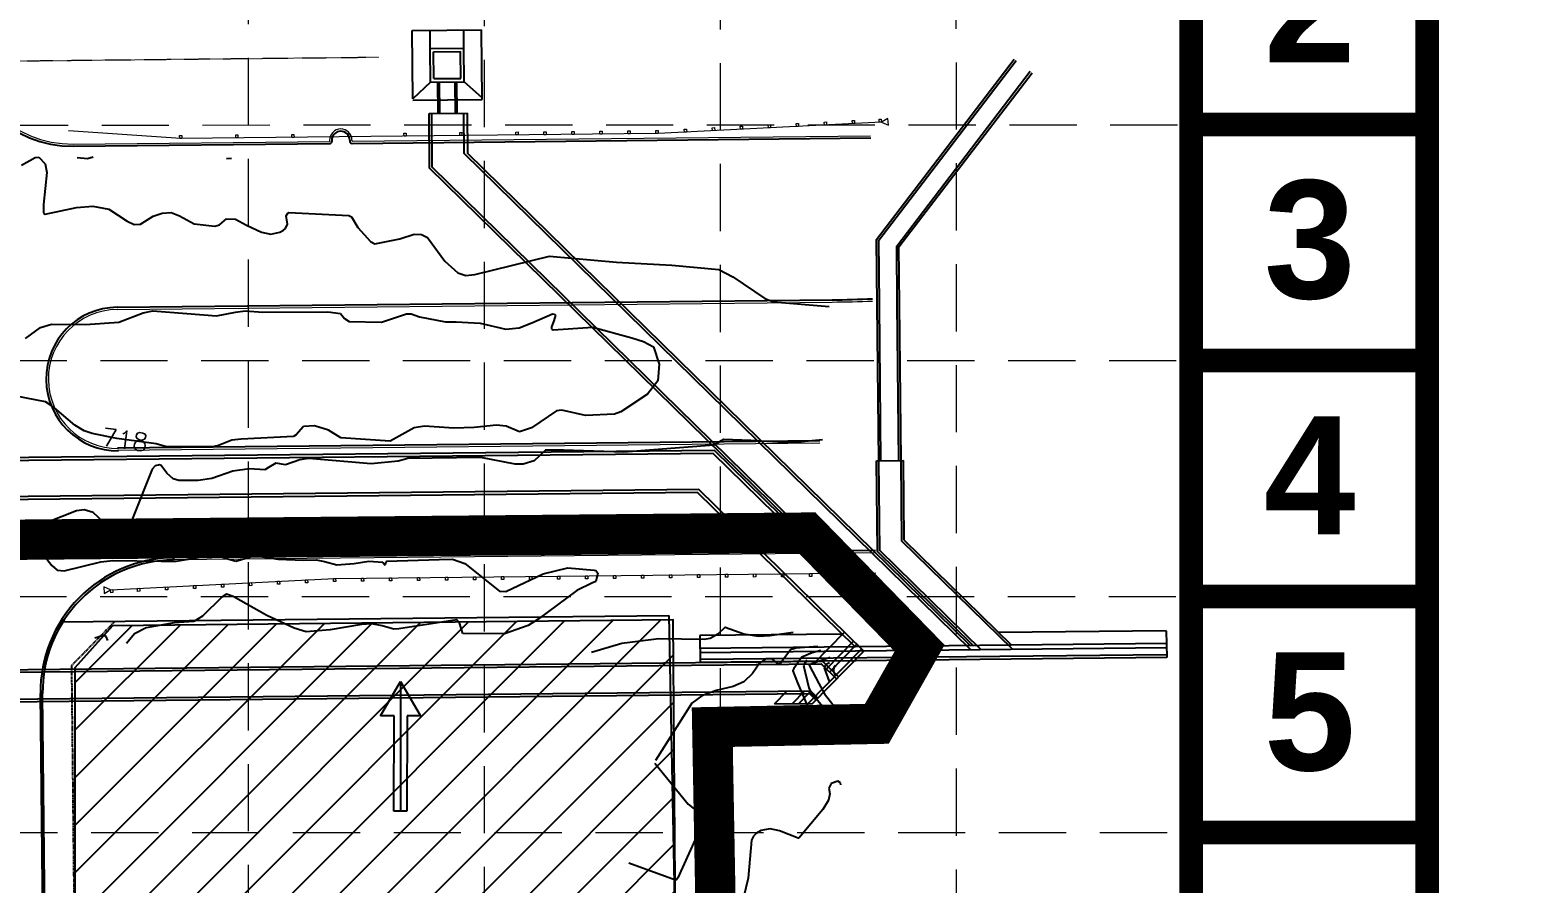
# Model space of a CAD drawing. Header units: inches. Extents: x 2520351 to 2523325, y 7106287 to 7111535.
# Drawn here: x 2522414.3 to 2522745.1, y 7109331.9 to 7109522.3 of the extents above; entities that cross this region are included whole.
import ezdxf
from ezdxf.enums import TextEntityAlignment as Align

# ---------------------------------------------------------------- set-up
doc = ezdxf.new("R2010")
doc.units = ezdxf.units.IN
doc.header["$MEASUREMENT"] = 0
for name, pattern in [('DASHED', [0.75, 0.5, -0.25]), ('HIDDEN', [0.375, 0.25, -0.125]), ('Xbndy-SC$0$HIDDEN2', [0.1875, 0.125, -0.0625]), ('XSITE-SC$0$PHANTOM2', [1.25, 0.625, -0.125, 0.125, -0.125, 0.125, -0.125])]:
    doc.linetypes.add(name, pattern=pattern)
for name, color, linetype in [('1 SODDED LOT', 2, 'Continuous'), ('BASE', 7, 'Continuous'), ('CONTOURS', 35, 'Continuous'), ('GRID', 254, 'DASHED'), ('LIMITS OF DISTURBANCE', 1, 'Continuous'), ('STORM', 5, 'Continuous'), ('XDAM-sc1$0$ARROWSHADE', 9, 'Continuous'), ('Xpav-ex-sc2$0$EX-FOC', 251, 'Continuous'), ('XPAV-sc1$0$p-boc', 11, 'Continuous'), ('XPAV-sc1$0$p-foc', 11, 'Continuous'), ('XSITE-SC$0$bdy-65acres', 1, 'Continuous'), ('XSITE-SC$0$P-ROW', 3, 'XSITE-SC$0$PHANTOM2'), ('xstm-SC1-ex$0$EX-HDWL', 14, 'Continuous'), ('xstm-SC1-ex$0$EX-STM-INLET', 14, 'Continuous'), ('xstm-SC1-ex$0$EX-STM-LINE', 14, 'Continuous')]:
    doc.layers.add(name, color=color, linetype=linetype)
for name, color, linetype, lineweight in [('Xbndy-SC$0$ESMT-EX1', 252, 'Xbndy-SC$0$HIDDEN2', 0), ('Xpav-ex-sc2$0$EX-BOC', 251, 'Continuous', 0), ('Xpav-ex-sc2$0$EX-RAIL', 251, 'Continuous', 0)]:
    doc.layers.add(name, color=color, linetype=linetype, lineweight=lineweight)
doc.styles.get("Standard").update_dxf_attribs({"font": 'ARIALBD.TTF'})
doc.styles.add('XTOPO-SC1-sec$0$L100_40', font='SIMPLEX.shx', dxfattribs={"height": 4})

msp = doc.modelspace()

# ---------------------------------------------------------------- hatches: boundary and pattern name
at = {"layer": '1 SODDED LOT'}
h = msp.add_hatch(dxfattribs=at)
h.set_pattern_fill('ANSI31', color=256, scale=60, style=0)
edge = h.paths.add_edge_path()
edge.add_line((2522424.57, 7109299.72), (2522558.54, 7109302.74))
edge.add_line((2522558.54, 7109302.74), (2522557.87, 7109390.66))
edge.add_line((2522557.87, 7109390.66), (2522432.79, 7109389.33))
edge.add_line((2522432.79, 7109389.33), (2522424.43, 7109379.97))
edge.add_line((2522424.43, 7109379.97), (2522424.43, 7109300.4))
edge.add_arc((2522424.98, 7109300.16), 0.598, 156.2102, 227.6395)
h.paths.add_polyline_path([(2522390.93, 7109213.42), (2522354.14, 7109313.05), (2522352.8, 7109379.91), (2522344.44, 7109389.27), (2522267.19, 7109388.27), (2522269.53, 7109212.75), (2522387.92, 7109215.09)])

# ---------------------------------------------------------------- linework, layer by layer
for p, q in [((2522492.62, 7109369.22), (2522497.09, 7109376.92)), ((2522497.09, 7109376.92), (2522501.53, 7109369.2)), ((2522495.63, 7109369.21), (2522492.62, 7109369.22)), ((2522495.6, 7109348), (2522495.63, 7109369.21)), ((2522498.52, 7109369.21), (2522498.49, 7109348)), ((2522501.53, 7109369.2), (2522498.52, 7109369.21)), ((2522498.49, 7109348), (2522495.6, 7109348))]:
    msp.add_line(p, q)
msp.add_lwpolyline([(2522424.57, 7109299.72), (2522558.54, 7109302.74), (2522557.87, 7109390.66), (2522432.79, 7109389.33), (2522424.43, 7109379.97), (2522424.43, 7109300.4, 0.322169)], format="xyb", close=True, dxfattribs=at)
at = {"layer": 'BASE', "const_width": 5.26}
for points in [[(2522726.09, 7106289.98), (2522726.09, 7109659.08), (2520620.41, 7109659.08), (2520620.41, 7106289.98)], [(2522673.45, 7106342.62), (2522673.45, 7109606.44), (2520673.05, 7109606.44), (2520673.05, 7106342.62)]]:
    msp.add_lwpolyline(points, close=True, dxfattribs=at)
for points in [[(2522726.09, 7109501.15), (2522673.45, 7109501.15)], [(2522726.09, 7109448.51), (2522673.45, 7109448.51)], [(2522726.09, 7109395.87), (2522673.45, 7109395.87)], [(2522726.09, 7109343.22), (2522673.45, 7109343.22)]]:
    msp.add_lwpolyline(points, dxfattribs=at)
at = {"layer": 'CONTOURS'}
for p, q in [((2522412.54, 7109492.04, 717), (2522415.57, 7109493.79, 717)), ((2522415.57, 7109493.79, 717), (2522416.36, 7109493.84, 717)), ((2522416.36, 7109493.84, 717), (2522417.76, 7109492.37, 717)), ((2522417.76, 7109492.37, 717), (2522418.18, 7109490.44, 717)), ((2522427.24, 7109493.47, 717), (2522424.96, 7109493.68, 717)), ((2522428.49, 7109493.84, 717), (2522427.24, 7109493.47, 717)), ((2522459.38, 7109493.55, 717), (2522458.21, 7109493.46, 717)), ((2522418.18, 7109490.44, 717), (2522417.43, 7109483.28, 717)), ((2522417.43, 7109483.28, 717), (2522417.39, 7109481.6, 717)), ((2522417.78, 7109481.1, 717), (2522424.79, 7109482.6, 717)), ((2522424.79, 7109482.6, 717), (2522428.42, 7109482.91, 717)), ((2522428.42, 7109482.91, 717), (2522432.01, 7109482.22, 717)), ((2522417.39, 7109481.6, 717), (2522417.49, 7109481.28, 717)), ((2522417.49, 7109481.28, 717), (2522417.78, 7109481.1, 717)), ((2522432.01, 7109482.22, 717), (2522436.11, 7109479.56, 717)), ((2522436.11, 7109479.56, 717), (2522437.61, 7109478.84, 717)), ((2522439.06, 7109478.88, 717), (2522441.87, 7109480.66, 717)), ((2522441.87, 7109480.66, 717), (2522443.89, 7109481.38, 717)), ((2522443.89, 7109481.38, 717), (2522445.91, 7109481.48, 717)), ((2522445.91, 7109481.48, 717), (2522447.78, 7109480.73, 717)), ((2522447.78, 7109480.73, 717), (2522451.03, 7109478.99, 717)), ((2522456.66, 7109478.78, 717), (2522458.22, 7109480.06, 717)), ((2522458.22, 7109480.06, 717), (2522460.26, 7109480.03, 717)), ((2522460.26, 7109480.03, 717), (2522462.71, 7109478.71, 717)), ((2522471.55, 7109480.77, 717), (2522471.94, 7109481.38, 717)), ((2522471.88, 7109478.91, 717), (2522471.55, 7109480.77, 717)), ((2522471.94, 7109481.38, 717), (2522472.12, 7109481.49, 717)), ((2522472.12, 7109481.49, 717), (2522485.56, 7109480.83, 717)), ((2522485.56, 7109480.83, 717), (2522486.16, 7109480.56, 717)), ((2522486.16, 7109480.56, 717), (2522487.55, 7109478.19, 717)), ((2522437.61, 7109478.84, 717), (2522439.06, 7109478.88, 717)), ((2522451.03, 7109478.99, 717), (2522455.64, 7109478.48, 717)), ((2522455.64, 7109478.48, 717), (2522456.66, 7109478.78, 717)), ((2522462.71, 7109478.71, 717), (2522466.04, 7109477.11, 717)), ((2522466.04, 7109477.11, 717), (2522468.11, 7109476.66, 717)), ((2522468.11, 7109476.66, 717), (2522470.16, 7109477.15, 717)), ((2522470.16, 7109477.15, 717), (2522470.95, 7109477.54, 717)), ((2522470.95, 7109477.54, 717), (2522471.43, 7109477.92, 717)), ((2522471.43, 7109477.92, 717), (2522471.88, 7109478.91, 717)), ((2522487.55, 7109478.19, 717), (2522490.36, 7109475.01, 717)), ((2522496.89, 7109475.61, 717), (2522500.14, 7109476.65, 717)), ((2522500.14, 7109476.65, 717), (2522501.72, 7109476.56, 717)), ((2522501.72, 7109476.56, 717), (2522503.11, 7109475.94, 717)), ((2522503.11, 7109475.94, 717), (2522506.96, 7109470.62, 717)), ((2522490.36, 7109475.01, 717), (2522491.31, 7109474.53, 717)), ((2522491.31, 7109474.53, 717), (2522496.89, 7109475.61, 717)), ((2522506.96, 7109470.62, 717), (2522509.83, 7109468.04, 717)), ((2522513.67, 7109467.69, 717), (2522530.31, 7109471.74, 717)), ((2522530.31, 7109471.74, 717), (2522545.27, 7109470.39, 717)), ((2522545.27, 7109470.39, 717), (2522557.58, 7109469.78, 717)), ((2522557.58, 7109469.78, 717), (2522568.05, 7109468.78, 717)), ((2522509.83, 7109468.04, 717), (2522511.66, 7109467.46, 717)), ((2522511.66, 7109467.46, 717), (2522513.67, 7109467.69, 717)), ((2522568.05, 7109468.78, 717), (2522571.2, 7109467.14, 717)), ((2522571.2, 7109467.14, 717), (2522578.36, 7109462.3, 717)), ((2522439.63, 7109459.12, 718), (2522441.82, 7109459.55, 718)), ((2522441.82, 7109459.55, 718), (2522456.02, 7109458.49, 718)), ((2522456.02, 7109458.49, 718), (2522460.25, 7109459.27, 718)), ((2522460.25, 7109459.27, 718), (2522462.41, 7109459.56, 718)), ((2522462.41, 7109459.56, 718), (2522466.34, 7109459.26, 718)), ((2522466.34, 7109459.26, 718), (2522480.83, 7109459.38, 718)), ((2522480.83, 7109459.38, 718), (2522483.68, 7109459, 718)), ((2522578.36, 7109462.3, 717), (2522580.27, 7109461.56, 717)), ((2522580.27, 7109461.56, 717), (2522592.68, 7109460.56, 717)), ((2522416.72, 7109455.82, 718), (2522419.24, 7109456.59, 718)), ((2522419.24, 7109456.59, 718), (2522426.77, 7109456.52, 718)), ((2522426.77, 7109456.52, 718), (2522434.19, 7109457.03, 718)), ((2522434.19, 7109457.03, 718), (2522439.63, 7109459.12, 718)), ((2522483.68, 7109459, 718), (2522484.55, 7109457.88, 718)), ((2522484.55, 7109457.88, 718), (2522485.61, 7109457.16, 718)), ((2522485.61, 7109457.16, 718), (2522492.84, 7109457.05, 718)), ((2522492.84, 7109457.05, 718), (2522498.39, 7109458.88, 718)), ((2522498.39, 7109458.88, 718), (2522499.41, 7109458.92, 718)), ((2522499.41, 7109458.92, 718), (2522501.27, 7109458.25, 718)), ((2522501.27, 7109458.25, 718), (2522507.08, 7109457.1, 718)), ((2522507.08, 7109457.1, 718), (2522509.47, 7109457.09, 718)), ((2522509.47, 7109457.09, 718), (2522514.8, 7109456.79, 718)), ((2522514.8, 7109456.79, 718), (2522520.52, 7109455.51, 718)), ((2522523.52, 7109455.74, 718), (2522526.39, 7109456.88, 718)), ((2522526.39, 7109456.88, 718), (2522530.94, 7109458.88, 718)), ((2522531.26, 7109457.33, 718), (2522530.75, 7109456, 718)), ((2522530.75, 7109456, 718), (2522530.76, 7109455.59, 718)), ((2522530.94, 7109458.88, 718), (2522531.43, 7109458.85, 718)), ((2522531.6, 7109458.62, 718), (2522531.26, 7109457.33, 718)), ((2522531.43, 7109458.85, 718), (2522531.6, 7109458.62, 718)), ((2522413.4, 7109453.37, 718), (2522416.72, 7109455.82, 718)), ((2522520.52, 7109455.51, 718), (2522523.52, 7109455.74, 718)), ((2522530.76, 7109455.59, 718), (2522530.9, 7109455.39, 718)), ((2522530.9, 7109455.39, 718), (2522531.14, 7109455.32, 718)), ((2522531.14, 7109455.32, 718), (2522539.94, 7109455.93, 718)), ((2522539.94, 7109455.93, 718), (2522548.69, 7109453.51, 718)), ((2522539.94, 7109455.93, 718), (2522539.94, 7109455.93, 718)), ((2522548.69, 7109453.51, 718), (2522551.28, 7109452.74, 718)), ((2522551.28, 7109452.74, 718), (2522553.47, 7109451.53, 718)), ((2522553.47, 7109451.53, 718), (2522554.74, 7109447.64, 718)), ((2522554.74, 7109447.64, 718), (2522554.44, 7109443.92, 718)), ((2522554.44, 7109443.92, 718), (2522552.12, 7109441, 718)), ((2522417.83, 7109439.28, 718), (2522411.33, 7109440.54, 718)), ((2522552.12, 7109441, 718), (2522546.23, 7109437.05, 718)), ((2522418.87, 7109438.61, 718), (2522417.83, 7109439.28, 718)), ((2522419.96, 7109437.86, 718), (2522418.87, 7109438.61, 718)), ((2522424.44, 7109434.09, 718), (2522419.96, 7109437.86, 718)), ((2522531.89, 7109437.3, 718), (2522526.26, 7109433.44, 718)), ((2522533.04, 7109437.44, 718), (2522531.89, 7109437.3, 718)), ((2522538.35, 7109436.21, 718), (2522533.04, 7109437.44, 718)), ((2522544.81, 7109436.54, 718), (2522538.35, 7109436.21, 718)), ((2522546.23, 7109437.05, 718), (2522544.81, 7109436.54, 718)), ((2522426.51, 7109432.77, 718), (2522424.44, 7109434.09, 718)), ((2522475.41, 7109433.8, 718), (2522473.81, 7109431.89, 718)), ((2522477.86, 7109433.89, 718), (2522475.41, 7109433.8, 718)), ((2522480.98, 7109432.96, 718), (2522477.86, 7109433.89, 718)), ((2522483.73, 7109431.21, 718), (2522480.98, 7109432.96, 718)), ((2522500.13, 7109433.46, 718), (2522494.75, 7109430.49, 718)), ((2522502.41, 7109433.86, 718), (2522500.13, 7109433.46, 718)), ((2522508.96, 7109433.37, 718), (2522502.41, 7109433.86, 718)), ((2522513.46, 7109433.53, 718), (2522508.96, 7109433.37, 718)), ((2522518.47, 7109434.1, 718), (2522513.46, 7109433.53, 718)), ((2522520.63, 7109433.83, 718), (2522518.47, 7109434.1, 718)), ((2522523.59, 7109432.55, 718), (2522520.63, 7109433.83, 718)), ((2522526.26, 7109433.44, 718), (2522523.59, 7109432.55, 718)), ((2522428.29, 7109432.18, 718), (2522426.51, 7109432.77, 718)), ((2522433.75, 7109431.07, 718), (2522428.29, 7109432.18, 718)), ((2522442.57, 7109429.91, 718), (2522433.75, 7109431.07, 718)), ((2522444.88, 7109429.27, 718), (2522442.57, 7109429.91, 718)), ((2522456.48, 7109429.56, 718), (2522455.1, 7109429.21, 718)), ((2522459.4, 7109430.74, 718), (2522456.48, 7109429.56, 718)), ((2522461.51, 7109430.97, 718), (2522459.4, 7109430.74, 718)), ((2522473.17, 7109431.53, 718), (2522461.51, 7109430.97, 718)), ((2522473.81, 7109431.89, 718), (2522473.17, 7109431.53, 718)), ((2522494.75, 7109430.49, 718), (2522483.73, 7109431.21, 718)), ((2522566.98, 7109429.62, 717), (2522546.87, 7109428.03, 717)), ((2522569.12, 7109430.84, 717), (2522566.98, 7109429.62, 717)), ((2522575.2, 7109430.68, 717), (2522569.12, 7109430.84, 717)), ((2522583.6, 7109430.11, 717), (2522575.2, 7109430.68, 717)), ((2522586.51, 7109430.37, 717), (2522583.6, 7109430.11, 717)), ((2522591.18, 7109430.82, 717), (2522586.51, 7109430.37, 717)), ((2522455.1, 7109429.21, 718), (2522444.88, 7109429.27, 718)), ((2522474.58, 7109426.35, 717), (2522471.4, 7109425.21, 717)), ((2522476.64, 7109426.65, 717), (2522474.58, 7109426.35, 717)), ((2522490.48, 7109425.42, 717), (2522476.64, 7109426.65, 717)), ((2522498.71, 7109426.61, 717), (2522496.52, 7109426.03, 717)), ((2522514.96, 7109426.87, 717), (2522498.71, 7109426.61, 717)), ((2522522.66, 7109425.34, 717), (2522514.96, 7109426.87, 717)), ((2522529.3, 7109428.45, 717), (2522526.88, 7109426.14, 717)), ((2522529.35, 7109428.48, 717), (2522529.3, 7109428.45, 717)), ((2522533.4, 7109428.5, 717), (2522529.35, 7109428.48, 717)), ((2522546.87, 7109428.03, 717), (2522533.4, 7109428.5, 717)), ((2522441.68, 7109424.29, 717), (2522437.1, 7109412.86, 717)), ((2522442.3, 7109424.98, 717), (2522441.68, 7109424.29, 717)), ((2522443.28, 7109425.22, 717), (2522442.3, 7109424.98, 717)), ((2522443.66, 7109425.07, 717), (2522443.28, 7109425.22, 717)), ((2522444.95, 7109423.39, 717), (2522443.66, 7109425.07, 717)), ((2522446.34, 7109422.12, 717), (2522444.95, 7109423.39, 717)), ((2522459.65, 7109423.83, 717), (2522454.94, 7109422.18, 717)), ((2522463.36, 7109424.35, 717), (2522459.65, 7109423.83, 717)), ((2522466.8, 7109424.12, 717), (2522463.36, 7109424.35, 717)), ((2522467.62, 7109424.61, 717), (2522466.8, 7109424.12, 717)), ((2522469.25, 7109425.62, 717), (2522467.62, 7109424.61, 717)), ((2522471.4, 7109425.21, 717), (2522469.25, 7109425.62, 717)), ((2522496.52, 7109426.03, 717), (2522490.48, 7109425.42, 717)), ((2522524.4, 7109425.36, 717), (2522522.66, 7109425.34, 717)), ((2522526.88, 7109426.14, 717), (2522524.4, 7109425.36, 717)), ((2522447.64, 7109421.75, 717), (2522446.34, 7109422.12, 717)), ((2522451.93, 7109421.71, 717), (2522447.64, 7109421.75, 717)), ((2522454.94, 7109422.18, 717), (2522451.93, 7109421.71, 717)), ((2522424.76, 7109414.94, 717), (2522418.37, 7109412.4, 717)), ((2522426.46, 7109415.2, 717), (2522424.76, 7109414.94, 717)), ((2522428.53, 7109414.6, 717), (2522426.46, 7109415.2, 717)), ((2522430.75, 7109412.48, 717), (2522428.53, 7109414.6, 717)), ((2522416.64, 7109411.19, 717), (2522415.26, 7109408.12, 717)), ((2522418.37, 7109412.4, 717), (2522416.64, 7109411.19, 717)), ((2522432.47, 7109411.25, 717), (2522430.75, 7109412.48, 717)), ((2522434.37, 7109410.56, 717), (2522432.47, 7109411.25, 717)), ((2522435.99, 7109411.32, 717), (2522434.37, 7109410.56, 717)), ((2522437.1, 7109412.86, 717), (2522435.99, 7109411.32, 717)), ((2522415.26, 7109408.12, 717), (2522415.39, 7109406.8, 717)), ((2522415.39, 7109406.8, 717), (2522416.88, 7109405.32, 717)), ((2522416.88, 7109405.32, 717), (2522417.74, 7109404.79, 717)), ((2522417.74, 7109404.79, 717), (2522419.31, 7109402.73, 717)), ((2522422.02, 7109401.58, 717), (2522430.22, 7109403.62, 717)), ((2522430.22, 7109403.62, 717), (2522432.85, 7109403.86, 717)), ((2522432.85, 7109403.86, 717), (2522443.69, 7109403.76, 717)), ((2522443.69, 7109403.76, 717), (2522446.98, 7109403.73, 717)), ((2522446.98, 7109403.73, 717), (2522451.54, 7109404.45, 717)), ((2522451.54, 7109404.45, 717), (2522454.73, 7109404.91, 717)), ((2522454.73, 7109404.91, 717), (2522457.22, 7109404.68, 717)), ((2522457.22, 7109404.68, 717), (2522458.01, 7109404.38, 717)), ((2522458.01, 7109404.38, 717), (2522460.31, 7109403.71, 717)), ((2522460.31, 7109403.71, 717), (2522463.63, 7109404.7, 717)), ((2522463.63, 7109404.7, 717), (2522465.29, 7109404.88, 717)), ((2522465.29, 7109404.88, 717), (2522469.73, 7109404.2, 717)), ((2522469.73, 7109404.2, 717), (2522475.42, 7109403.92, 717)), ((2522475.42, 7109403.92, 717), (2522478.27, 7109404.05, 717)), ((2522478.27, 7109404.05, 717), (2522480.11, 7109403.64, 717)), ((2522480.11, 7109403.64, 717), (2522482.88, 7109402.89, 717)), ((2522482.88, 7109402.89, 717), (2522486.7, 7109403.24, 717)), ((2522486.7, 7109403.24, 717), (2522489.96, 7109403.76, 717)), ((2522489.96, 7109403.76, 717), (2522493.1, 7109403.49, 717)), ((2522493.1, 7109403.49, 717), (2522493.51, 7109402.96, 717)), ((2522493.73, 7109402.99, 717), (2522493.85, 7109403.63, 717)), ((2522493.85, 7109403.63, 717), (2522494.01, 7109403.77, 717)), ((2522494.01, 7109403.77, 717), (2522505.71, 7109404.13, 717)), ((2522505.71, 7109404.13, 717), (2522508.65, 7109404.15, 717)), ((2522508.65, 7109404.15, 717), (2522511.4, 7109403.22, 717)), ((2522511.4, 7109403.22, 717), (2522519.14, 7109397.04, 717)), ((2522419.31, 7109402.73, 717), (2522420.47, 7109401.69, 717)), ((2522420.47, 7109401.69, 717), (2522422.02, 7109401.58, 717)), ((2522493.51, 7109402.96, 717), (2522493.63, 7109402.89, 717)), ((2522493.63, 7109402.89, 717), (2522493.73, 7109402.99, 717)), ((2522520.59, 7109396.96, 717), (2522528.85, 7109400.91, 717)), ((2522528.85, 7109400.91, 717), (2522534.38, 7109402.26, 717)), ((2522534.38, 7109402.26, 717), (2522540.25, 7109401.76, 717)), ((2522540.25, 7109401.76, 717), (2522540.65, 7109401.63, 717)), ((2522541.06, 7109401.09, 717), (2522540.61, 7109399.18, 717)), ((2522540.65, 7109401.63, 717), (2522541.06, 7109401.09, 717)), ((2522519.14, 7109397.04, 717), (2522520.59, 7109396.96, 717)), ((2522536.4, 7109397.16, 717), (2522527.74, 7109390.79, 717)), ((2522539.74, 7109398.81, 717), (2522536.4, 7109397.16, 717)), ((2522540.61, 7109399.18, 717), (2522539.74, 7109398.81, 717)), ((2522457.17, 7109395.74, 717), (2522452.89, 7109391.43, 717)), ((2522458.22, 7109396.36, 717), (2522457.17, 7109395.74, 717)), ((2522459.74, 7109395.83, 717), (2522458.22, 7109396.36, 717)), ((2522467.27, 7109391.62, 717), (2522459.74, 7109395.83, 717)), ((2522446.6, 7109389.95, 717), (2522440.32, 7109388.85, 717)), ((2522450.95, 7109390.25, 717), (2522446.6, 7109389.95, 717)), ((2522452.89, 7109391.43, 717), (2522450.95, 7109390.25, 717)), ((2522473.31, 7109388.82, 717), (2522467.27, 7109391.62, 717)), ((2522509.6, 7109390.64, 717), (2522496.71, 7109388.65, 717)), ((2522510.21, 7109390, 717), (2522509.6, 7109390.64, 717)), ((2522510.95, 7109387.6, 717), (2522510.21, 7109390, 717)), ((2522527.74, 7109390.79, 717), (2522525.54, 7109389.42, 717)), ((2522430.78, 7109387.13, 717), (2522428.85, 7109386.53, 717)), ((2522431.4, 7109386.92, 717), (2522430.78, 7109387.13, 717)), ((2522431.76, 7109386.02, 717), (2522431.4, 7109386.92, 717)), ((2522437.73, 7109387.55, 717), (2522435.92, 7109385.37, 717)), ((2522440.32, 7109388.85, 717), (2522437.73, 7109387.55, 717)), ((2522476.01, 7109387.97, 717), (2522473.31, 7109388.82, 717)), ((2522481.36, 7109388.43, 717), (2522476.01, 7109387.97, 717)), ((2522488.36, 7109389.63, 717), (2522481.36, 7109388.43, 717)), ((2522490.68, 7109389.74, 717), (2522488.36, 7109389.63, 717)), ((2522492.96, 7109389.31, 717), (2522490.68, 7109389.74, 717)), ((2522495.57, 7109388.57, 717), (2522492.96, 7109389.31, 717)), ((2522496.71, 7109388.65, 717), (2522495.57, 7109388.57, 717)), ((2522520.25, 7109387.5, 717), (2522510.95, 7109387.6, 717)), ((2522525.54, 7109389.42, 717), (2522520.25, 7109387.5, 717)), ((2522566.1, 7109386.51, 716), (2522564.79, 7109386.24, 716)), ((2522567.84, 7109387.44, 716), (2522566.1, 7109386.51, 716)), ((2522569.39, 7109388.94, 716), (2522567.84, 7109387.44, 716)), ((2522569.49, 7109388.91, 716), (2522569.39, 7109388.94, 716)), ((2522573.62, 7109387.43, 716), (2522569.49, 7109388.91, 716)), ((2522576.9, 7109386.91, 716), (2522573.62, 7109387.43, 716)), ((2522579.42, 7109387.07, 716), (2522576.9, 7109386.91, 716)), ((2522584.67, 7109387.8, 716), (2522579.42, 7109387.07, 716)), ((2522546.44, 7109385.34, 716), (2522539.64, 7109383.37, 716)), ((2522554.7, 7109386.38, 716), (2522546.44, 7109385.34, 716)), ((2522564.79, 7109386.24, 716), (2522554.7, 7109386.38, 716)), ((2522584.06, 7109383.94, 715), (2522581.92, 7109381.06, 715)), ((2522585.21, 7109384.33, 715), (2522584.06, 7109383.94, 715)), ((2522590.14, 7109384.69, 715), (2522585.21, 7109384.33, 715)), ((2522588.87, 7109383.31, 714), (2522586.56, 7109382.34, 714)), ((2522590.84, 7109383.81, 714), (2522588.87, 7109383.31, 714)), ((2522577.18, 7109381.05, 715), (2522575.55, 7109378.65, 715)), ((2522578.57, 7109381.94, 715), (2522577.18, 7109381.05, 715)), ((2522579.95, 7109381.93, 715), (2522578.57, 7109381.94, 715)), ((2522580.95, 7109381.13, 715), (2522579.95, 7109381.93, 715)), ((2522581.48, 7109380.77, 715), (2522580.95, 7109381.13, 715)), ((2522581.92, 7109381.06, 715), (2522581.48, 7109380.77, 715)), ((2522586.56, 7109382.34, 714), (2522584.77, 7109379.79, 714)), ((2522587.72, 7109381.68, 713), (2522586.99, 7109380.47, 713)), ((2522586.99, 7109380.47, 713), (2522588.12, 7109375.46, 713)), ((2522591.09, 7109381.63, 712), (2522588.23, 7109380.63, 712)), ((2522588.23, 7109380.63, 712), (2522588.25, 7109380.5, 712)), ((2522588.25, 7109380.5, 712), (2522590.34, 7109376.42, 712)), ((2522592.89, 7109382.27, 712), (2522591.09, 7109381.63, 712)), ((2522591.83, 7109380.58, 711), (2522591.56, 7109379.97, 711)), ((2522591.56, 7109379.97, 711), (2522592.68, 7109376.88, 711)), ((2522592.75, 7109381.09, 711), (2522591.83, 7109380.58, 711)), ((2522593.72, 7109380.15, 710), (2522593.66, 7109379.12, 710)), ((2522593.99, 7109380.47, 710), (2522593.72, 7109380.15, 710)), ((2522573.68, 7109376.85, 715), (2522571.25, 7109375.79, 715)), ((2522575.55, 7109378.65, 715), (2522573.68, 7109376.85, 715)), ((2522584.59, 7109379.37, 714), (2522584.57, 7109379.3, 714)), ((2522584.57, 7109379.3, 714), (2522585.6, 7109376.63, 714)), ((2522584.77, 7109379.79, 714), (2522584.59, 7109379.37, 714)), ((2522585.6, 7109376.63, 714), (2522588.5, 7109369.81, 714)), ((2522593.66, 7109379.12, 710), (2522594.01, 7109378.27, 710)), ((2522564.3, 7109373.67, 715), (2522562.01, 7109372.04, 715)), ((2522567.47, 7109374.89, 715), (2522564.3, 7109373.67, 715)), ((2522571.25, 7109375.79, 715), (2522567.47, 7109374.89, 715)), ((2522588.12, 7109375.46, 713), (2522588.53, 7109374.64, 713)), ((2522588.53, 7109374.64, 713), (2522592.48, 7109369.84, 713)), ((2522590.34, 7109376.42, 712), (2522591.63, 7109374.17, 712)), ((2522591.63, 7109374.17, 712), (2522595.16, 7109369.66, 712)), ((2522562.01, 7109372.04, 715), (2522553.94, 7109359.31, 715)), ((2522588.5, 7109369.81, 714), (2522591.3, 7109367.29, 714)), ((2522591.3, 7109367.29, 714), (2522592.58, 7109365.62, 714)), ((2522592.48, 7109369.84, 713), (2522595.42, 7109365.09, 713)), ((2522553.77, 7109358.71, 715), (2522561.2, 7109349.57, 715)), ((2522593.16, 7109354.17, 714), (2522592.58, 7109353.1, 714)), ((2522594.6, 7109354.68, 714), (2522593.16, 7109354.17, 714)), ((2522595.19, 7109354.26, 714), (2522594.6, 7109354.68, 714)), ((2522595.32, 7109353.86, 714), (2522595.19, 7109354.26, 714)), ((2522592.5, 7109350.41, 714), (2522591.26, 7109348.36, 714)), ((2522592.81, 7109351.82, 714), (2522592.5, 7109350.41, 714)), ((2522592.58, 7109353.1, 714), (2522592.81, 7109351.82, 714)), ((2522561.2, 7109349.57, 715), (2522562.3, 7109348.75, 715)), ((2522562.3, 7109348.75, 715), (2522564.01, 7109348.1, 715)), ((2522564.01, 7109348.1, 715), (2522564.95, 7109346.49, 715)), ((2522591.26, 7109348.36, 714), (2522585.95, 7109341.98, 714)), ((2522564.92, 7109345.22, 715), (2522562.78, 7109341.64, 715)), ((2522564.95, 7109346.49, 715), (2522564.92, 7109345.22, 715)), ((2522577.38, 7109343.62, 714), (2522576.48, 7109343.07, 714)), ((2522577.44, 7109343.64, 714), (2522577.38, 7109343.62, 714)), ((2522579.54, 7109344.02, 714), (2522577.44, 7109343.64, 714)), ((2522581.62, 7109343.61, 714), (2522579.54, 7109344.02, 714)), ((2522583.7, 7109342.76, 714), (2522581.62, 7109343.61, 714)), ((2522562.78, 7109341.64, 715), (2522558.94, 7109333.11, 715)), ((2522575.33, 7109341.51, 714), (2522574.6, 7109333.01, 714)), ((2522575.77, 7109342.39, 714), (2522575.33, 7109341.51, 714)), ((2522576.48, 7109343.07, 714), (2522575.77, 7109342.39, 714)), ((2522585.79, 7109341.94, 714), (2522583.7, 7109342.76, 714)), ((2522585.95, 7109341.98, 714), (2522585.79, 7109341.94, 714)), ((2522558.38, 7109332.6, 715), (2522547.96, 7109336.36, 715)), ((2522558.61, 7109332.66, 715), (2522558.38, 7109332.6, 715)), ((2522558.94, 7109333.11, 715), (2522558.61, 7109332.66, 715)), ((2522574.6, 7109333.01, 714), (2522573.58, 7109328.7, 714))]:
    msp.add_line(p, q, dxfattribs=at)
at = {"layer": 'GRID', "color": 252, "linetype": 'HIDDEN', "lineweight": 0, "ltscale": 60}
for p, q in [((2522463.38, 7106553.49), (2522463.12, 7109607.62)), ((2522515.92, 7106553.03), (2522515.76, 7109607.62)), ((2522568.67, 7106552.34), (2522568.4, 7109607.62)), ((2522621.35, 7106552.48), (2522621.04, 7109607.62)), ((2520675.4, 7109500.65), (2522672.59, 7109501.06)), ((2520675.11, 7109448.17), (2522673.45, 7109448.51)), ((2520675.04, 7109395.57), (2522673.45, 7109395.87)), ((2520673.05, 7109343.22), (2522673.45, 7109343.22))]:
    msp.add_line(p, q, dxfattribs=at)
at = {"layer": 'LIMITS OF DISTURBANCE', "linetype": 'DASHED', "ltscale": 100, "const_width": 9}
msp.add_lwpolyline([(2522594.78, 7107814.19), (2522566.61, 7109366.72), (2522603.32, 7109367.46), (2522612.86, 7109384.34), (2522587.73, 7109410.1), (2522256.25, 7109407.11), (2522260.16, 7109385.84), (2522245.55, 7109386.09), (2522245.75, 7109362.12), (2522262.04, 7109361.9), (2522264.7, 7109206.56), (2522283.45, 7109206.86), (2522286.72, 7108967.57), (2521847.02, 7108959.32), (2521849.65, 7108852.07), (2521843.43, 7108849.81), (2521833.26, 7108854.36, 0.573431), (2521757.97, 7108795.48), (2521748.82, 7108794.61), (2521664.8, 7108796.22), (2521667.84, 7108698.81), (2521084.95, 7108691.48), (2521082.65, 7108652.3, -0.074702), (2520903.73, 7107804.13)], format="xyb", dxfattribs=at)
at = {"layer": 'STORM', "color": 5}
for points in [[(2522589.2, 7109380.81), (2522596.11, 7109387.87)], [(2522588, 7109371.97), (2522599.92, 7109384.14)], [(2522588.95, 7109371.98), (2522600.4, 7109383.67)], [(2522592.07, 7109379.7), (2522598.14, 7109385.89)], [(2522592.79, 7109379), (2522598.85, 7109385.19)], [(2522257.93, 7109377.96), (2522591.16, 7109381.41), (2522594.74, 7109377.9)], [(2522257.94, 7109377.38), (2522590.93, 7109380.83), (2522594.34, 7109377.48)], [(2522258, 7109371.38), (2522588.5, 7109374.8)], [(2522258.01, 7109370.8), (2522588.27, 7109374.22)], [(2522580.46, 7109371.89), (2522583.26, 7109374.75)], [(2522584.46, 7109371.93), (2522587.26, 7109374.79)], [(2522585.88, 7109371.95), (2522588.59, 7109374.72)], [(2522588.27, 7109374.22), (2522589.73, 7109372.78)], [(2522588.5, 7109374.8), (2522590.14, 7109373.2)], [(2522580.46, 7109371.89), (2522588.95, 7109371.98)]]:
    msp.add_lwpolyline(points, dxfattribs=at)
at = {"layer": 'Xbndy-SC$0$ESMT-EX1', "color": 0}
msp.add_line((2521741.95, 7109508.31), (2522492.27, 7109516.16), dxfattribs=at)
at = {"layer": 'XDAM-sc1$0$ARROWSHADE'}
for p, q in [((2522497.09, 7109376.92), (2522497.07, 7109369.21)), ((2522497.07, 7109369.21), (2522497.04, 7109348))]:
    msp.add_line(p, q, dxfattribs=at)
at = {"layer": 'Xpav-ex-sc2$0$EX-BOC'}
for p, q in [((2522424.05, 7109496.78), (2522481.24, 7109497.37)), ((2522481.23, 7109497.61), (2522481.24, 7109497.37)), ((2522486.23, 7109497.66), (2522486.24, 7109497.42)), ((2522486.24, 7109497.42), (2522601.93, 7109498.62)), ((2522433.84, 7109459.87), (2522593.33, 7109461.53)), ((2522590.57, 7109430.07), (2522433.95, 7109428.45)), ((2522603.04, 7109405.62), (2522446.42, 7109404)), ((2522421.28, 7109390.24), (2522428.46, 7109390.31))]:
    msp.add_line(p, q, dxfattribs=at)
for centre, radius, start, end in [((2522423.8, 7109521.27), 24.5, 180.5933, 270.5933), ((2522483.73, 7109497.63), 2.5, 0.5933, 180.5933), ((2522434, 7109444.37), 15.5, 90.5933, 270.5933), ((2522590.22, 7109762.01), 300.5, 270.5933, 272.3176)]:
    msp.add_arc(centre, radius, start, end, dxfattribs=at)
at = {"layer": 'Xpav-ex-sc2$0$EX-FOC'}
for p, q in [((2522424.06, 7109496.28), (2522481.24, 7109496.87)), ((2522481.73, 7109497.61), (2522481.74, 7109497.37)), ((2522485.73, 7109497.65), (2522485.74, 7109497.41)), ((2522486.24, 7109496.92), (2522601.94, 7109498.12)), ((2522433.84, 7109460.37), (2522593.33, 7109462.03)), ((2522590.57, 7109430.57), (2522433.95, 7109428.95)), ((2522603.04, 7109406.12), (2522446.42, 7109404.5))]:
    msp.add_line(p, q, dxfattribs=at)
for centre, radius, start, end in [((2522423.8, 7109521.27), 25, 180.5933, 270.5933), ((2522483.73, 7109497.63), 2, 0.5933, 180.5933), ((2522481.24, 7109497.37), 0.5, 270.5933, 0.5933), ((2522486.24, 7109497.42), 0.5, 180.5933, 270.5933), ((2522434, 7109444.37), 16, 90.5933, 270.5933), ((2522590.22, 7109762.01), 300, 270.5933, 272.3203)]:
    msp.add_arc(centre, radius, start, end, dxfattribs=at)
at = {"layer": 'Xpav-ex-sc2$0$EX-RAIL'}
for p, q in [((2522448.05, 7109498), (2522423.03, 7109499.73)), ((2522554.05, 7109499.12), (2522448.05, 7109498)), ((2522604.34, 7109501.65), (2522554.55, 7109499.13)), ((2522432.39, 7109397.36), (2522482.33, 7109399.88)), ((2522482.33, 7109399.88), (2522603.09, 7109401.16))]:
    msp.add_line(p, q, dxfattribs=at)
for points in [[(2522604.34, 7109501.65), (2522603.84, 7109501.63), (2522603.81, 7109502.29), (2522604.31, 7109502.32)], [(2522604.34, 7109501.65), (2522605.88, 7109500.98), (2522605.8, 7109502.48)], [(2522485.84, 7109498.4), (2522485.34, 7109498.4), (2522485.33, 7109499.07), (2522485.83, 7109499.07)], [(2522498.34, 7109498.55), (2522497.84, 7109498.55), (2522497.83, 7109499.22), (2522498.33, 7109499.22)], [(2522510.77, 7109498.67), (2522510.27, 7109498.67), (2522510.26, 7109499.33), (2522510.76, 7109499.34)], [(2522523.3, 7109498.79), (2522522.8, 7109498.79), (2522522.79, 7109499.45), (2522523.29, 7109499.46)], [(2522529.55, 7109498.86), (2522529.05, 7109498.85), (2522529.04, 7109499.52), (2522529.54, 7109499.53)], [(2522535.8, 7109498.92), (2522535.3, 7109498.92), (2522535.29, 7109499.59), (2522535.79, 7109499.59)], [(2522542.05, 7109498.99), (2522541.55, 7109498.99), (2522541.54, 7109499.65), (2522542.04, 7109499.66)], [(2522548.3, 7109499.06), (2522547.8, 7109499.05), (2522547.79, 7109499.72), (2522548.29, 7109499.72)], [(2522554.55, 7109499.12), (2522554.05, 7109499.12), (2522554.04, 7109499.78), (2522554.54, 7109499.79)], [(2522554.55, 7109499.12), (2522554.05, 7109499.12), (2522554.04, 7109499.78), (2522554.54, 7109499.79)], [(2522560.9, 7109499.45), (2522560.4, 7109499.43), (2522560.36, 7109500.09), (2522560.86, 7109500.12)], [(2522567.14, 7109499.77), (2522566.64, 7109499.74), (2522566.6, 7109500.41), (2522567.1, 7109500.44)], [(2522573.38, 7109500.09), (2522572.88, 7109500.06), (2522572.85, 7109500.73), (2522573.35, 7109500.75)], [(2522579.62, 7109500.4), (2522579.12, 7109500.38), (2522579.09, 7109501.04), (2522579.59, 7109501.07)], [(2522585.86, 7109500.72), (2522585.36, 7109500.69), (2522585.33, 7109501.36), (2522585.83, 7109501.38)], [(2522592.11, 7109501.03), (2522591.61, 7109501.01), (2522591.57, 7109501.67), (2522592.07, 7109501.7)], [(2522598.35, 7109501.35), (2522597.85, 7109501.32), (2522597.81, 7109501.99), (2522598.31, 7109502.02)], [(2522448.3, 7109498.02), (2522447.8, 7109498.01), (2522447.79, 7109498.68), (2522448.29, 7109498.68)], [(2522460.8, 7109498.14), (2522460.3, 7109498.13), (2522460.29, 7109498.8), (2522460.79, 7109498.8)], [(2522473.3, 7109498.26), (2522472.8, 7109498.25), (2522472.79, 7109498.92), (2522473.29, 7109498.92)], [(2522482.08, 7109399.87), (2522482.58, 7109399.9), (2522482.61, 7109399.23), (2522482.11, 7109399.2)], [(2522488.33, 7109399.95), (2522488.83, 7109399.95), (2522488.84, 7109399.28), (2522488.34, 7109399.28)], [(2522494.58, 7109400.01), (2522495.08, 7109400.02), (2522495.09, 7109399.35), (2522494.59, 7109399.35)], [(2522500.83, 7109400.08), (2522501.33, 7109400.08), (2522501.34, 7109399.42), (2522500.84, 7109399.41)], [(2522507.08, 7109400.14), (2522507.58, 7109400.15), (2522507.59, 7109399.48), (2522507.09, 7109399.48)], [(2522513.33, 7109400.21), (2522513.83, 7109400.22), (2522513.84, 7109399.55), (2522513.34, 7109399.54)], [(2522519.58, 7109400.28), (2522520.08, 7109400.28), (2522520.09, 7109399.61), (2522519.59, 7109399.61)], [(2522525.83, 7109400.34), (2522526.33, 7109400.35), (2522526.34, 7109399.68), (2522525.84, 7109399.68)], [(2522532.08, 7109400.41), (2522532.58, 7109400.41), (2522532.59, 7109399.75), (2522532.09, 7109399.74)], [(2522538.33, 7109400.47), (2522538.83, 7109400.48), (2522538.84, 7109399.81), (2522538.34, 7109399.81)], [(2522544.58, 7109400.54), (2522545.08, 7109400.55), (2522545.09, 7109399.88), (2522544.59, 7109399.87)], [(2522550.83, 7109400.61), (2522551.33, 7109400.61), (2522551.34, 7109399.94), (2522550.84, 7109399.94)], [(2522557.08, 7109400.67), (2522557.58, 7109400.68), (2522557.58, 7109400.01), (2522557.08, 7109400.01)], [(2522563.33, 7109400.74), (2522563.83, 7109400.74), (2522563.83, 7109400.08), (2522563.33, 7109400.07)], [(2522569.58, 7109400.8), (2522570.08, 7109400.81), (2522570.08, 7109400.14), (2522569.58, 7109400.14)], [(2522575.83, 7109400.87), (2522576.33, 7109400.88), (2522576.33, 7109400.21), (2522575.83, 7109400.2)], [(2522582.08, 7109400.94), (2522582.58, 7109400.94), (2522582.58, 7109400.27), (2522582.08, 7109400.27)], [(2522588.33, 7109401), (2522588.83, 7109401.01), (2522588.83, 7109400.34), (2522588.33, 7109400.34)], [(2522594.58, 7109401.07), (2522595.08, 7109401.07), (2522595.08, 7109400.41), (2522594.58, 7109400.4)], [(2522600.83, 7109401.13), (2522601.33, 7109401.14), (2522601.33, 7109400.47), (2522600.83, 7109400.47)], [(2522432.39, 7109397.36), (2522430.85, 7109398.03), (2522430.93, 7109396.53)], [(2522432.39, 7109397.36), (2522432.89, 7109397.38), (2522432.92, 7109396.71), (2522432.42, 7109396.69)], [(2522438.38, 7109397.66), (2522438.88, 7109397.68), (2522438.92, 7109397.02), (2522438.42, 7109396.99)], [(2522444.63, 7109397.97), (2522445.12, 7109398), (2522445.16, 7109397.33), (2522444.66, 7109397.31)], [(2522450.87, 7109398.29), (2522451.37, 7109398.32), (2522451.4, 7109397.65), (2522450.9, 7109397.62)], [(2522457.11, 7109398.61), (2522457.61, 7109398.63), (2522457.64, 7109397.97), (2522457.14, 7109397.94)], [(2522463.35, 7109398.92), (2522463.85, 7109398.95), (2522463.88, 7109398.28), (2522463.38, 7109398.26)], [(2522469.59, 7109399.24), (2522470.09, 7109399.26), (2522470.13, 7109398.6), (2522469.63, 7109398.57)], [(2522475.84, 7109399.55), (2522476.33, 7109399.58), (2522476.37, 7109398.91), (2522475.87, 7109398.89)]]:
    msp.add_lwpolyline(points, close=True, dxfattribs=at)
at = {"layer": 'XPAV-sc1$0$p-boc', "color": 7}
for p, q in [((2522446.42, 7109404), (2522446.41, 7109404.5)), ((2522418.47, 7109254.29), (2522417.23, 7109374.2))]:
    msp.add_line(p, q, dxfattribs=at)
msp.add_arc((2522446.73, 7109374.5), 29.5, 90.5933, 180.5933, dxfattribs=at)
at = {"layer": 'XPAV-sc1$0$p-foc', "color": 7}
msp.add_line((2522417.97, 7109254.28), (2522416.73, 7109374.19), dxfattribs=at)
for centre, radius, start, end in [((2521837.71, 7110047.84), 1487, 271.16849, 271.16849), ((2522446.73, 7109374.5), 30, 90.5933, 180.5933)]:
    msp.add_arc(centre, radius, start, end, dxfattribs=at)
at = {"layer": 'XSITE-SC$0$bdy-65acres', "color": 7}
for p, q in [((2522421.33, 7109390.17), (2522556.89, 7109391.64)), ((2522556.89, 7109391.64), (2522589.06, 7107814.69))]:
    msp.add_line(p, q, dxfattribs=at)
at = {"layer": 'XSITE-SC$0$P-ROW', "color": 7}
for p, q in [((2522433.33, 7109390.3), (2522423.66, 7109380.44)), ((2522423.66, 7109380.44), (2522424.85, 7109266.07))]:
    msp.add_line(p, q, dxfattribs=at)
at = {"layer": 'xstm-SC1-ex$0$EX-HDWL', "color": 170}
for p, q in [((2522595.58, 7109387.46), (2522563.83, 7109387.13)), ((2522563.83, 7109387.13), (2522563.88, 7109381.13)), ((2522667.89, 7109388.21), (2522630.47, 7109387.82)), ((2522667.89, 7109388.21), (2522667.97, 7109382.21)), ((2522667.96, 7109382.87), (2522563.87, 7109381.79)), ((2522667.97, 7109382.21), (2522563.88, 7109381.13))]:
    msp.add_line(p, q, dxfattribs=at)
at = {"layer": 'xstm-SC1-ex$0$EX-STM-INLET', "color": 170}
for p, q in [((2522499.65, 7109522.06), (2522515.15, 7109522.22)), ((2522503.69, 7109518.1), (2522503.65, 7109522.1)), ((2522511.19, 7109518.18), (2522511.15, 7109522.18)), ((2522515.31, 7109506.72), (2522515.15, 7109522.22)), ((2522499.8, 7109506.89), (2522499.65, 7109522.06)), ((2522503.69, 7109518.1), (2522511.19, 7109518.18)), ((2522503.77, 7109510.6), (2522503.69, 7109518.1)), ((2522504.45, 7109517.36), (2522510.45, 7109517.42)), ((2522504.51, 7109511.36), (2522504.45, 7109517.36)), ((2522510.51, 7109511.42), (2522510.45, 7109517.42)), ((2522511.27, 7109510.68), (2522511.19, 7109518.18)), ((2522503.77, 7109510.6), (2522499.8, 7109506.89)), ((2522503.77, 7109510.6), (2522511.27, 7109510.68)), ((2522504.51, 7109511.36), (2522510.51, 7109511.42)), ((2522515.3, 7109507.05), (2522511.27, 7109510.68)), ((2522499.81, 7109506.56), (2522515.31, 7109506.72))]:
    msp.add_line(p, q, dxfattribs=at)
at = {"layer": 'xstm-SC1-ex$0$EX-STM-LINE', "color": 170}
for p, q in [((2522603.23, 7109475.51), (2522633.98, 7109515.72)), ((2522603.73, 7109475.35), (2522634.37, 7109515.42)), ((2522607.74, 7109474.01), (2522637.55, 7109512.99)), ((2522608.24, 7109473.84), (2522637.95, 7109512.68)), ((2522505.46, 7109503.62), (2522505.39, 7109510.62)), ((2522505.84, 7109503.62), (2522505.77, 7109510.62)), ((2522509.34, 7109503.66), (2522509.27, 7109510.66)), ((2522509.71, 7109503.66), (2522509.64, 7109510.66)), ((2522503.42, 7109503.6), (2522512, 7109503.69)), ((2522503.55, 7109491.37), (2522503.42, 7109503.6)), ((2522504.13, 7109491.62), (2522504.01, 7109503.6)), ((2522511.26, 7109494.66), (2522511.17, 7109503.68)), ((2522512.09, 7109494.67), (2522512, 7109503.69)), ((2522624.32, 7109383.92), (2522511.26, 7109494.66)), ((2522624.14, 7109384.92), (2522512.09, 7109494.67)), ((2522612.35, 7109384.8), (2522503.55, 7109491.37)), ((2522614.19, 7109383.82), (2522504.13, 7109491.62)), ((2522603.38, 7109460.99), (2522603.23, 7109475.51)), ((2522603.88, 7109461), (2522603.73, 7109475.35)), ((2522607.88, 7109461.04), (2522607.74, 7109474.01)), ((2522608.38, 7109461.04), (2522608.24, 7109473.84)), ((2522603.74, 7109426.13), (2522603.38, 7109460.99)), ((2522604.24, 7109426.14), (2522603.88, 7109461)), ((2522608.24, 7109426.18), (2522607.88, 7109461.04)), ((2522608.74, 7109426.18), (2522608.38, 7109461.04)), ((2522567.1, 7109428.42), (2521924.11, 7109421.76)), ((2522566.83, 7109427.75), (2521924.12, 7109421.09)), ((2522611.71, 7109383.79), (2522566.83, 7109427.75)), ((2522611.65, 7109384.79), (2522567.1, 7109428.42)), ((2522603.24, 7109426.13), (2522609.24, 7109426.19)), ((2522608.92, 7109408.22), (2522608.74, 7109426.18)), ((2522609.42, 7109408.43), (2522609.24, 7109426.19)), ((2522603.45, 7109405.88), (2522603.24, 7109426.13)), ((2522603.95, 7109406.1), (2522603.74, 7109426.13)), ((2522563.6, 7109419.72), (2521924.2, 7109413.09)), ((2522600.4, 7109383.67), (2522563.6, 7109419.72)), ((2522563.33, 7109419.05), (2521924.21, 7109412.43)), ((2522598.45, 7109384.65), (2522563.33, 7109419.05)), ((2522633.63, 7109384.02), (2522608.92, 7109408.22)), ((2522609.42, 7109408.43), (2522633.33, 7109385.01)), ((2522624.84, 7109384.93), (2522603.45, 7109405.88)), ((2522626.56, 7109383.94), (2522603.95, 7109406.1)), ((2522667.93, 7109385.37), (2522563.85, 7109384.29)), ((2522667.94, 7109384.37), (2522563.86, 7109383.29))]:
    msp.add_line(p, q, dxfattribs=at)

# ---------------------------------------------------------------- texts
at = {"layer": 'BASE'}
for s, p in [('2', (2522699.88, 7109528.16)), ('3', (2522699.88, 7109475.52)), ('4', (2522699.88, 7109422.88)), ('5', (2522699.88, 7109370.24))]:
    msp.add_text(s, height=26.32, dxfattribs=at).set_placement(p, align=Align.MIDDLE_CENTER)
at = {"layer": 'CONTOURS', "style": 'XTOPO-SC1-sec$0$L100_40'}
msp.add_text('718', height=4, rotation=352.5075, dxfattribs=at).set_placement((2522430.25, 7109429.51, 718))

doc.saveas('drawing.dxf')
